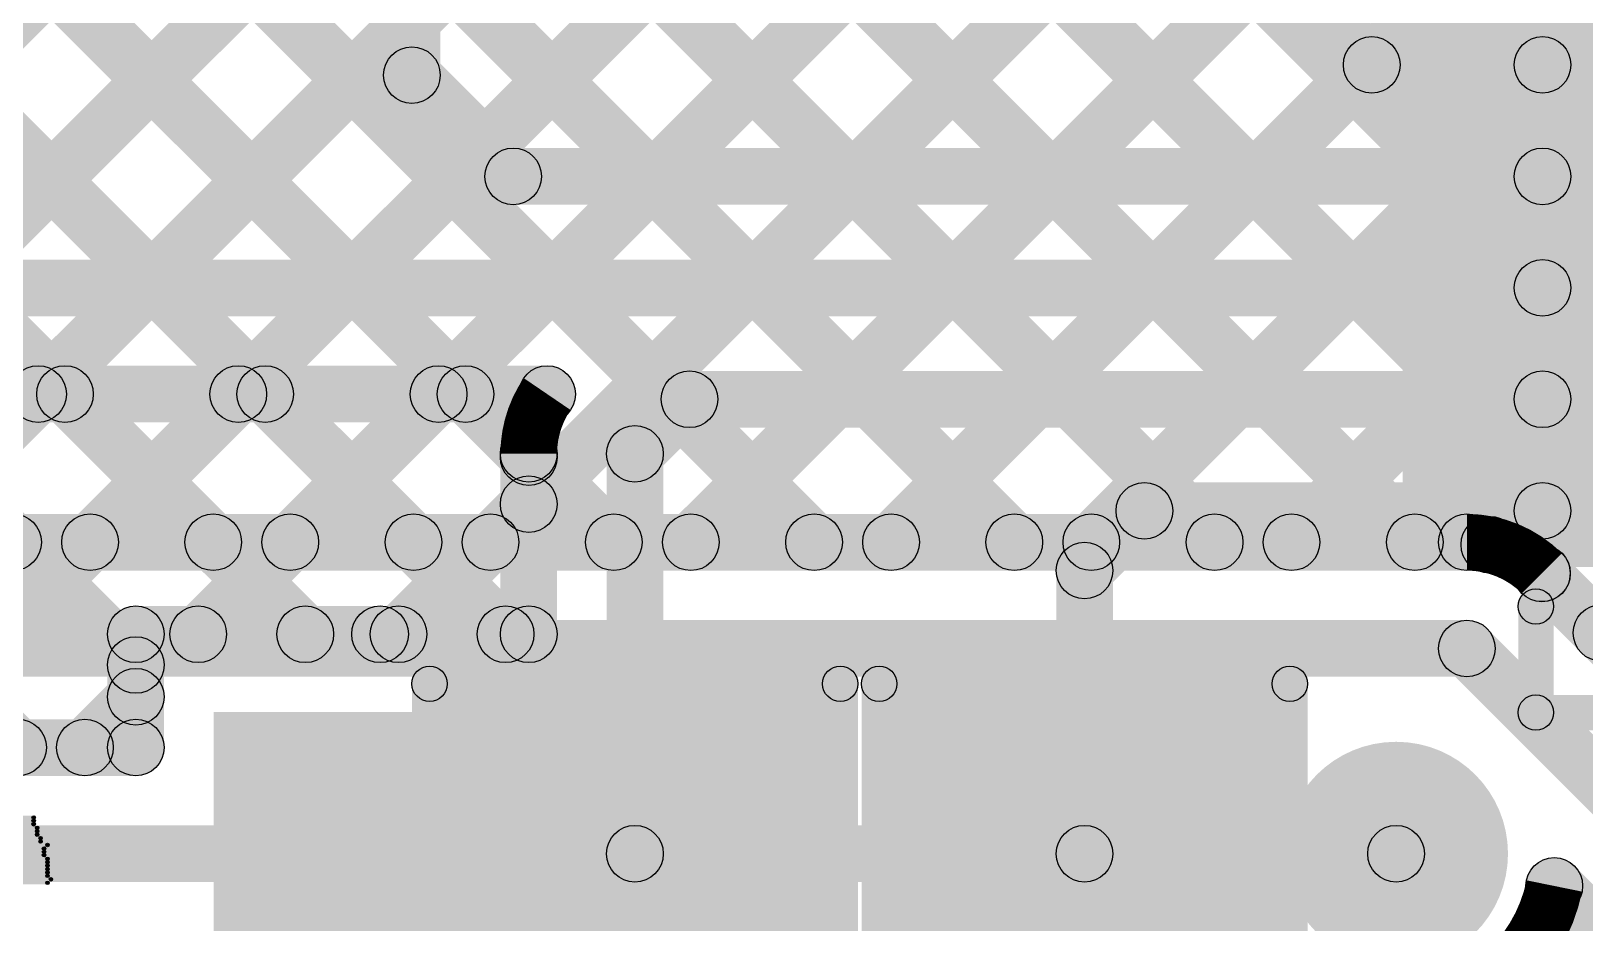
# Model space of a CAD drawing. Header units: millimetres. Extents: x 2.38 to 5.72, y -0.36 to 1.72.
# Drawn here: x 3.8442 to 4.0637, y 0.1472 to 0.2732 of the extents above; entities that cross this region are included whole.
import ezdxf

# ---------------------------------------------------------------- set-up
doc = ezdxf.new("R2010")
doc.units = ezdxf.units.MM
doc.header["$MEASUREMENT"] = 0
for name, color, linetype in [('BottomLayer', 5, 'Continuous'), ('BottomOverlay', 54, 'Continuous'), ('BottomPaste', 16, 'Continuous'), ('BottomSolder', 6, 'Continuous'), ('TopLayer', 1, 'Continuous'), ('TopOverlay', 2, 'Continuous'), ('TopSolder', 216, 'Continuous'), ('ViaHoleLayer', 16, 'Continuous')]:
    doc.layers.add(name, color=color, linetype=linetype)

# ---------------------------------------------------------------- blocks, each defined once
blk = doc.blocks.new('20_QFN_B_2')
at = {"layer": 'BottomLayer'}
for points in [[(-0.03543, 0.0748), (-0.02756, 0.0748), (-0.02756, 0.04331), (-0.03543, 0.04331)], [(-0.01969, 0.0748), (-0.01181, 0.0748), (-0.01181, 0.04331), (-0.01969, 0.04331)], [(-0.00394, 0.0748), (0.00394, 0.0748), (0.00394, 0.04331), (-0.00394, 0.04331)], [(0.01181, 0.0748), (0.01969, 0.0748), (0.01969, 0.04331), (0.01181, 0.04331)], [(0.02756, 0.0748), (0.03543, 0.0748), (0.03543, 0.04331), (0.02756, 0.04331)], [(-0.0748, 0.03543), (-0.04331, 0.03543), (-0.04331, 0.02756), (-0.0748, 0.02756)], [(-0.03543, 0.03543), (0.03543, 0.03543), (0.03543, -0.03543), (-0.03543, -0.03543)], [(0.04331, 0.03543), (0.0748, 0.03543), (0.0748, 0.02756), (0.04331, 0.02756)], [(-0.0748, 0.01969), (-0.04331, 0.01969), (-0.04331, 0.01181), (-0.0748, 0.01181)], [(0.04331, 0.01969), (0.0748, 0.01969), (0.0748, 0.01181), (0.04331, 0.01181)], [(-0.0748, 0.00394), (-0.04331, 0.00394), (-0.04331, -0.00394), (-0.0748, -0.00394)], [(0.04331, 0.00394), (0.0748, 0.00394), (0.0748, -0.00394), (0.04331, -0.00394)], [(-0.0748, -0.01181), (-0.04331, -0.01181), (-0.04331, -0.01969), (-0.0748, -0.01969)], [(0.04331, -0.01181), (0.0748, -0.01181), (0.0748, -0.01969), (0.04331, -0.01969)], [(-0.0748, -0.02756), (-0.04331, -0.02756), (-0.04331, -0.03543), (-0.0748, -0.03543)], [(0.04331, -0.02756), (0.0748, -0.02756), (0.0748, -0.03543), (0.04331, -0.03543)], [(-0.03543, -0.04331), (-0.02756, -0.04331), (-0.02756, -0.0748), (-0.03543, -0.0748)], [(-0.01969, -0.04331), (-0.01181, -0.04331), (-0.01181, -0.0748), (-0.01969, -0.0748)], [(-0.00394, -0.04331), (0.00394, -0.04331), (0.00394, -0.0748), (-0.00394, -0.0748)], [(0.01181, -0.04331), (0.01969, -0.04331), (0.01969, -0.0748), (0.01181, -0.0748)], [(0.02756, -0.04331), (0.03543, -0.04331), (0.03543, -0.0748), (0.02756, -0.0748)]]:
    blk.add_hatch(color=5, dxfattribs=at).paths.add_polyline_path(points)
at = {"layer": 'BottomOverlay'}
h = blk.add_hatch(color=54, dxfattribs=at)
edge = h.paths.add_edge_path()
edge.add_arc((-0.06, 0.06), 0.0025, 0, 360)
h = blk.add_hatch(color=54, dxfattribs=at)
edge = h.paths.add_edge_path()
edge.add_arc((-0.06, 0.06), 0.0025, 0, 360)
for points in [[(-0.045, 0.0625), (-0.045, 0.0575), (-0.06, 0.0575), (-0.06, 0.0625)], [(0.06, 0.0625), (0.06, 0.0575), (0.045, 0.0575), (0.045, 0.0625)], [(-0.0625, 0.06), (-0.0575, 0.06), (-0.0575, 0.045), (-0.0625, 0.045)], [(0.0575, 0.06), (0.0625, 0.06), (0.0625, 0.045), (0.0575, 0.045)], [(-0.0625, -0.045), (-0.0575, -0.045), (-0.0575, -0.06), (-0.0625, -0.06)], [(0.0575, -0.045), (0.0625, -0.045), (0.0625, -0.06), (0.0575, -0.06)], [(-0.045, -0.0575), (-0.045, -0.0625), (-0.06, -0.0625), (-0.06, -0.0575)], [(0.06, -0.0575), (0.06, -0.0625), (0.045, -0.0625), (0.045, -0.0575)]]:
    blk.add_hatch(color=54, dxfattribs=at).paths.add_polyline_path(points)
h = blk.add_hatch(color=54, dxfattribs=at)
edge = h.paths.add_edge_path()
edge.add_arc((-0.045, 0.06), 0.0025, 0, 360)
h = blk.add_hatch(color=54, dxfattribs=at)
edge = h.paths.add_edge_path()
edge.add_arc((0.045, 0.06), 0.0025, 0, 360)
h = blk.add_hatch(color=54, dxfattribs=at)
edge = h.paths.add_edge_path()
edge.add_arc((0.06, 0.06), 0.0025, 0, 360)
h = blk.add_hatch(color=54, dxfattribs=at)
edge = h.paths.add_edge_path()
edge.add_arc((0.06, 0.06), 0.0025, 0, 360)
h = blk.add_hatch(color=54, dxfattribs=at)
edge = h.paths.add_edge_path()
edge.add_arc((-0.06, 0.045), 0.0025, 0, 360)
h = blk.add_hatch(color=54, dxfattribs=at)
edge = h.paths.add_edge_path()
edge.add_arc((0.06, 0.045), 0.0025, 0, 360)
h = blk.add_hatch(color=54, dxfattribs=at)
edge = h.paths.add_edge_path()
edge.add_arc((-0.072, -0.043), 0.0025, 0, 360)
h = blk.add_hatch(color=54, dxfattribs=at)
edge = h.paths.add_edge_path()
edge.add_arc((-0.068, -0.043), 0.0025, 0, 360)
h = blk.add_hatch(color=54, dxfattribs=at)
edge = h.paths.add_edge_path()
edge.add_arc((-0.06, -0.045), 0.0025, 0, 360)
h = blk.add_hatch(color=54, dxfattribs=at)
edge = h.paths.add_edge_path()
edge.add_arc((0.06, -0.045), 0.0025, 0, 360)
h = blk.add_hatch(color=54, dxfattribs=at)
edge = h.paths.add_edge_path()
edge.add_arc((-0.06, -0.06), 0.0025, 0, 360)
h = blk.add_hatch(color=54, dxfattribs=at)
edge = h.paths.add_edge_path()
edge.add_arc((-0.06, -0.06), 0.0025, 0, 360)
h = blk.add_hatch(color=54, dxfattribs=at)
edge = h.paths.add_edge_path()
edge.add_arc((-0.045, -0.06), 0.0025, 0, 360)
h = blk.add_hatch(color=54, dxfattribs=at)
edge = h.paths.add_edge_path()
edge.add_arc((0.045, -0.06), 0.0025, 0, 360)
h = blk.add_hatch(color=54, dxfattribs=at)
edge = h.paths.add_edge_path()
edge.add_arc((0.06, -0.06), 0.0025, 0, 360)
h = blk.add_hatch(color=54, dxfattribs=at)
edge = h.paths.add_edge_path()
edge.add_arc((0.06, -0.06), 0.0025, 0, 360)
at = {"layer": 'BottomPaste'}
for points in [[(-0.03543, 0.0748), (-0.02756, 0.0748), (-0.02756, 0.04331), (-0.03543, 0.04331)], [(-0.01969, 0.0748), (-0.01181, 0.0748), (-0.01181, 0.04331), (-0.01969, 0.04331)], [(-0.00394, 0.0748), (0.00394, 0.0748), (0.00394, 0.04331), (-0.00394, 0.04331)], [(0.01181, 0.0748), (0.01969, 0.0748), (0.01969, 0.04331), (0.01181, 0.04331)], [(0.02756, 0.0748), (0.03543, 0.0748), (0.03543, 0.04331), (0.02756, 0.04331)], [(-0.0748, 0.03543), (-0.04331, 0.03543), (-0.04331, 0.02756), (-0.0748, 0.02756)], [(-0.03543, 0.03543), (0.03543, 0.03543), (0.03543, -0.03543), (-0.03543, -0.03543)], [(0.04331, 0.03543), (0.0748, 0.03543), (0.0748, 0.02756), (0.04331, 0.02756)], [(-0.0748, 0.01969), (-0.04331, 0.01969), (-0.04331, 0.01181), (-0.0748, 0.01181)], [(0.04331, 0.01969), (0.0748, 0.01969), (0.0748, 0.01181), (0.04331, 0.01181)], [(-0.0748, 0.00394), (-0.04331, 0.00394), (-0.04331, -0.00394), (-0.0748, -0.00394)], [(0.04331, 0.00394), (0.0748, 0.00394), (0.0748, -0.00394), (0.04331, -0.00394)], [(-0.0748, -0.01181), (-0.04331, -0.01181), (-0.04331, -0.01969), (-0.0748, -0.01969)], [(0.04331, -0.01181), (0.0748, -0.01181), (0.0748, -0.01969), (0.04331, -0.01969)], [(-0.0748, -0.02756), (-0.04331, -0.02756), (-0.04331, -0.03543), (-0.0748, -0.03543)], [(0.04331, -0.02756), (0.0748, -0.02756), (0.0748, -0.03543), (0.04331, -0.03543)], [(-0.03543, -0.04331), (-0.02756, -0.04331), (-0.02756, -0.0748), (-0.03543, -0.0748)], [(-0.01969, -0.04331), (-0.01181, -0.04331), (-0.01181, -0.0748), (-0.01969, -0.0748)], [(-0.00394, -0.04331), (0.00394, -0.04331), (0.00394, -0.0748), (-0.00394, -0.0748)], [(0.01181, -0.04331), (0.01969, -0.04331), (0.01969, -0.0748), (0.01181, -0.0748)], [(0.02756, -0.04331), (0.03543, -0.04331), (0.03543, -0.0748), (0.02756, -0.0748)]]:
    blk.add_hatch(color=16, dxfattribs=at).paths.add_polyline_path(points)
at = {"layer": 'BottomSolder'}
for points in [[(-0.03943, 0.0788), (-0.02356, 0.0788), (-0.02356, 0.03931), (-0.03943, 0.03931)], [(-0.02369, 0.0788), (-0.00781, 0.0788), (-0.00781, 0.03931), (-0.02369, 0.03931)], [(-0.00794, 0.0788), (0.00794, 0.0788), (0.00794, 0.03931), (-0.00794, 0.03931)], [(0.00781, 0.0788), (0.02369, 0.0788), (0.02369, 0.03931), (0.00781, 0.03931)], [(0.02356, 0.0788), (0.03943, 0.0788), (0.03943, 0.03931), (0.02356, 0.03931)], [(-0.0788, 0.03943), (-0.03931, 0.03943), (-0.03931, 0.02356), (-0.0788, 0.02356)], [(-0.03943, 0.03943), (0.03943, 0.03943), (0.03943, -0.03943), (-0.03943, -0.03943)], [(0.03931, 0.03943), (0.0788, 0.03943), (0.0788, 0.02356), (0.03931, 0.02356)], [(-0.0788, 0.02369), (-0.03931, 0.02369), (-0.03931, 0.00781), (-0.0788, 0.00781)], [(0.03931, 0.02369), (0.0788, 0.02369), (0.0788, 0.00781), (0.03931, 0.00781)], [(-0.0788, 0.00794), (-0.03931, 0.00794), (-0.03931, -0.00794), (-0.0788, -0.00794)], [(0.03931, 0.00794), (0.0788, 0.00794), (0.0788, -0.00794), (0.03931, -0.00794)], [(-0.0788, -0.00781), (-0.03931, -0.00781), (-0.03931, -0.02369), (-0.0788, -0.02369)], [(0.03931, -0.00781), (0.0788, -0.00781), (0.0788, -0.02369), (0.03931, -0.02369)], [(-0.0788, -0.02356), (-0.03931, -0.02356), (-0.03931, -0.03943), (-0.0788, -0.03943)], [(0.03931, -0.02356), (0.0788, -0.02356), (0.0788, -0.03943), (0.03931, -0.03943)], [(-0.03943, -0.03931), (-0.02356, -0.03931), (-0.02356, -0.0788), (-0.03943, -0.0788)], [(-0.02369, -0.03931), (-0.00781, -0.03931), (-0.00781, -0.0788), (-0.02369, -0.0788)], [(-0.00794, -0.03931), (0.00794, -0.03931), (0.00794, -0.0788), (-0.00794, -0.0788)], [(0.00781, -0.03931), (0.02369, -0.03931), (0.02369, -0.0788), (0.00781, -0.0788)], [(0.02356, -0.03931), (0.03943, -0.03931), (0.03943, -0.0788), (0.02356, -0.0788)]]:
    blk.add_hatch(color=6, dxfattribs=at).paths.add_polyline_path(points)
at = {"layer": 'BottomOverlay', "const_width": 0.005}
blk.add_lwpolyline([(-0.068, -0.043, 1), (-0.072, -0.043, 1)], format="xyb", close=True, dxfattribs=at)
at = {"layer": 'BottomOverlay'}
for centre in [(-0.06, 0.06), (-0.06, 0.06), (-0.045, 0.06), (0.045, 0.06), (0.06, 0.06), (0.06, 0.06), (-0.06, 0.045), (0.06, 0.045), (-0.072, -0.043), (-0.068, -0.043), (-0.06, -0.045), (0.06, -0.045), (-0.06, -0.06), (-0.06, -0.06), (-0.045, -0.06), (0.045, -0.06), (0.06, -0.06), (0.06, -0.06)]:
    blk.add_circle(centre, 0.0025, dxfattribs=at)
blk = doc.blocks.new('RES_0805_B_12')
at = {"layer": 'BottomLayer'}
for points in [[(-0.06, 0.025), (-0.02, 0.025), (-0.02, -0.025), (-0.06, -0.025)], [(0.02, 0.025), (0.06, 0.025), (0.06, -0.025), (0.02, -0.025)]]:
    blk.add_hatch(color=5, dxfattribs=at).paths.add_polyline_path(points)
at = {"layer": 'BottomOverlay'}
h = blk.add_hatch(color=54, dxfattribs=at)
edge = h.paths.add_edge_path()
edge.add_arc((-0.064, 0.029), 0.0025, 0, 360)
h = blk.add_hatch(color=54, dxfattribs=at)
edge = h.paths.add_edge_path()
edge.add_arc((-0.064, 0.029), 0.0025, 0, 360)
for points in [[(0.064, 0.0315), (0.064, 0.0265), (-0.064, 0.0265), (-0.064, 0.0315)], [(-0.0615, -0.029), (-0.0665, -0.029), (-0.0665, 0.029), (-0.0615, 0.029)], [(0.0665, -0.029), (0.0615, -0.029), (0.0615, 0.029), (0.0665, 0.029)], [(0.064, -0.0265), (0.064, -0.0315), (-0.064, -0.0315), (-0.064, -0.0265)]]:
    blk.add_hatch(color=54, dxfattribs=at).paths.add_polyline_path(points)
h = blk.add_hatch(color=54, dxfattribs=at)
edge = h.paths.add_edge_path()
edge.add_arc((0.064, 0.029), 0.0025, 0, 360)
h = blk.add_hatch(color=54, dxfattribs=at)
edge = h.paths.add_edge_path()
edge.add_arc((0.064, 0.029), 0.0025, 0, 360)
h = blk.add_hatch(color=54, dxfattribs=at)
edge = h.paths.add_edge_path()
edge.add_arc((-0.064, -0.029), 0.0025, 0, 360)
h = blk.add_hatch(color=54, dxfattribs=at)
edge = h.paths.add_edge_path()
edge.add_arc((-0.064, -0.029), 0.0025, 0, 360)
h = blk.add_hatch(color=54, dxfattribs=at)
edge = h.paths.add_edge_path()
edge.add_arc((0.064, -0.029), 0.0025, 0, 360)
h = blk.add_hatch(color=54, dxfattribs=at)
edge = h.paths.add_edge_path()
edge.add_arc((0.064, -0.029), 0.0025, 0, 360)
at = {"layer": 'BottomPaste'}
for points in [[(-0.06, 0.025), (-0.02, 0.025), (-0.02, -0.025), (-0.06, -0.025)], [(0.02, 0.025), (0.06, 0.025), (0.06, -0.025), (0.02, -0.025)]]:
    blk.add_hatch(color=16, dxfattribs=at).paths.add_polyline_path(points)
at = {"layer": 'BottomSolder'}
for points in [[(-0.064, 0.029), (-0.016, 0.029), (-0.016, -0.029), (-0.064, -0.029)], [(0.016, 0.029), (0.064, 0.029), (0.064, -0.029), (0.016, -0.029)]]:
    blk.add_hatch(color=6, dxfattribs=at).paths.add_polyline_path(points)
at = {"layer": 'BottomOverlay'}
for centre in [(-0.064, 0.029), (-0.064, 0.029), (0.064, 0.029), (0.064, 0.029), (-0.064, -0.029), (-0.064, -0.029), (0.064, -0.029), (0.064, -0.029)]:
    blk.add_circle(centre, 0.0025, dxfattribs=at)
blk = doc.blocks.new('RES_0805_B_13')
at = {"layer": 'BottomLayer'}
for points in [[(-0.06, 0.025), (-0.02, 0.025), (-0.02, -0.025), (-0.06, -0.025)], [(0.02, 0.025), (0.06, 0.025), (0.06, -0.025), (0.02, -0.025)]]:
    blk.add_hatch(color=5, dxfattribs=at).paths.add_polyline_path(points)
at = {"layer": 'BottomOverlay'}
h = blk.add_hatch(color=54, dxfattribs=at)
edge = h.paths.add_edge_path()
edge.add_arc((-0.064, 0.029), 0.0025, 0, 360)
h = blk.add_hatch(color=54, dxfattribs=at)
edge = h.paths.add_edge_path()
edge.add_arc((-0.064, 0.029), 0.0025, 0, 360)
for points in [[(0.064, 0.0315), (0.064, 0.0265), (-0.064, 0.0265), (-0.064, 0.0315)], [(-0.0615, -0.029), (-0.0665, -0.029), (-0.0665, 0.029), (-0.0615, 0.029)], [(0.0665, -0.029), (0.0615, -0.029), (0.0615, 0.029), (0.0665, 0.029)], [(0.064, -0.0265), (0.064, -0.0315), (-0.064, -0.0315), (-0.064, -0.0265)]]:
    blk.add_hatch(color=54, dxfattribs=at).paths.add_polyline_path(points)
h = blk.add_hatch(color=54, dxfattribs=at)
edge = h.paths.add_edge_path()
edge.add_arc((0.064, 0.029), 0.0025, 0, 360)
h = blk.add_hatch(color=54, dxfattribs=at)
edge = h.paths.add_edge_path()
edge.add_arc((0.064, 0.029), 0.0025, 0, 360)
h = blk.add_hatch(color=54, dxfattribs=at)
edge = h.paths.add_edge_path()
edge.add_arc((-0.064, -0.029), 0.0025, 0, 360)
h = blk.add_hatch(color=54, dxfattribs=at)
edge = h.paths.add_edge_path()
edge.add_arc((-0.064, -0.029), 0.0025, 0, 360)
h = blk.add_hatch(color=54, dxfattribs=at)
edge = h.paths.add_edge_path()
edge.add_arc((0.064, -0.029), 0.0025, 0, 360)
h = blk.add_hatch(color=54, dxfattribs=at)
edge = h.paths.add_edge_path()
edge.add_arc((0.064, -0.029), 0.0025, 0, 360)
at = {"layer": 'BottomPaste'}
for points in [[(-0.06, 0.025), (-0.02, 0.025), (-0.02, -0.025), (-0.06, -0.025)], [(0.02, 0.025), (0.06, 0.025), (0.06, -0.025), (0.02, -0.025)]]:
    blk.add_hatch(color=16, dxfattribs=at).paths.add_polyline_path(points)
at = {"layer": 'BottomSolder'}
for points in [[(-0.064, 0.029), (-0.016, 0.029), (-0.016, -0.029), (-0.064, -0.029)], [(0.016, 0.029), (0.064, 0.029), (0.064, -0.029), (0.016, -0.029)]]:
    blk.add_hatch(color=6, dxfattribs=at).paths.add_polyline_path(points)
at = {"layer": 'BottomOverlay'}
for centre in [(-0.064, 0.029), (-0.064, 0.029), (0.064, 0.029), (0.064, 0.029), (-0.064, -0.029), (-0.064, -0.029), (0.064, -0.029), (0.064, -0.029)]:
    blk.add_circle(centre, 0.0025, dxfattribs=at)

msp = doc.modelspace()

# ---------------------------------------------------------------- hatches: boundary and pattern name
at = {"layer": 'BottomLayer'}
for points in [[(3.902, 0.267), (3.894, 0.267), (3.894, 0.41), (3.902, 0.41)], [(4.02117, 0.27517), (4.02683, 0.28083), (4.03639, 0.27127), (4.03073, 0.26561)], [(4.03356, 0.26444), (4.03356, 0.27244), (4.05769, 0.27244), (4.05769, 0.26444)], [(3.89517, 0.26417), (3.90083, 0.26983), (3.91514, 0.25552), (3.90948, 0.24986)], [(3.91231, 0.24869), (3.91231, 0.25669), (4.05769, 0.25669), (4.05769, 0.24869)], [(3.74306, 0.23294), (3.74306, 0.24094), (4.05769, 0.24094), (4.05769, 0.23294)], [(3.74306, 0.21794), (3.74306, 0.22594), (3.9171, 0.22594), (3.9171, 0.21794)], [(3.7896, 0.21912), (3.79526, 0.22477), (3.8452, 0.17483), (3.83955, 0.16917)], [(3.79808, 0.16917), (3.79242, 0.17483), (3.84237, 0.22477), (3.84803, 0.21912)], [(3.81789, 0.21912), (3.82354, 0.22477), (3.86183, 0.18649), (3.85617, 0.18083)], [(3.82637, 0.16917), (3.82071, 0.17483), (3.87065, 0.22477), (3.87631, 0.21912)], [(3.84617, 0.21912), (3.85183, 0.22477), (3.88577, 0.19083), (3.88012, 0.18517)], [(3.87065, 0.18517), (3.86499, 0.19083), (3.89894, 0.22477), (3.90459, 0.21912)], [(3.87446, 0.21912), (3.88011, 0.22477), (3.91406, 0.19083), (3.9084, 0.18517)], [(3.90274, 0.21912), (3.9084, 0.22477), (3.91732, 0.21585), (3.91167, 0.21019)], [(3.93232, 0.21067), (3.92667, 0.21632), (3.93437, 0.22403), (3.94003, 0.21837)], [(3.9372, 0.2172), (3.9372, 0.2252), (4.05769, 0.2252), (4.05769, 0.2172)], [(3.9185, 0.188), (3.9105, 0.188), (3.9105, 0.2135), (3.9185, 0.2135)], [(3.9335, 0.157), (3.9255, 0.157), (3.9255, 0.2135), (3.9335, 0.2135)], [(3.89893, 0.18517), (3.89328, 0.19083), (3.91167, 0.20922), (3.91732, 0.20356)], [(4.00145, 0.20145), (4.00145, 0.20945), (4.05769, 0.20945), (4.05769, 0.20145)], [(3.99583, 0.19417), (3.99017, 0.19983), (3.99862, 0.20828), (4.00428, 0.20262)], [(3.997, 0.157), (3.989, 0.157), (3.989, 0.197), (3.997, 0.197)], [(3.859, 0.184), (3.859, 0.192), (3.8935, 0.192), (3.8935, 0.184)], [(3.8935, 0.184), (3.8935, 0.192), (3.9145, 0.192), (3.9145, 0.184)], [(3.8935, 0.184), (3.8935, 0.192), (3.9145, 0.192), (3.9145, 0.184)], [(3.863, 0.172), (3.855, 0.172), (3.855, 0.188), (3.863, 0.188)], [(3.85465, 0.16917), (3.84899, 0.17483), (3.85617, 0.18201), (3.86183, 0.17635)], [(3.37921, 0.168), (3.37921, 0.176), (3.859, 0.176), (3.859, 0.168)], [(3.87, 0.11), (3.954, 0.11), (3.954, 0.177), (3.87, 0.177)], [(3.373, 0.153), (3.373, 0.161), (3.9295, 0.161), (3.9295, 0.153)], [(3.993, 0.153), (3.993, 0.161), (4.037, 0.161), (4.037, 0.153)]]:
    msp.add_hatch(color=5, dxfattribs=at).paths.add_polyline_path(points)
h = msp.add_hatch(color=5, dxfattribs=at)
edge = h.paths.add_edge_path()
edge.add_arc((4.03356, 0.26844), 0.004, 0, 360)
h = msp.add_hatch(color=5, dxfattribs=at)
edge = h.paths.add_edge_path()
edge.add_arc((4.03356, 0.26844), 0.004, 0, 360)
h = msp.add_hatch(color=5, dxfattribs=at)
edge = h.paths.add_edge_path()
edge.add_arc((4.05769, 0.26844), 0.004, 0, 360)
h = msp.add_hatch(color=5, dxfattribs=at)
edge = h.paths.add_edge_path()
edge.add_arc((3.898, 0.267), 0.004, 0, 360)
h = msp.add_hatch(color=5, dxfattribs=at)
edge = h.paths.add_edge_path()
edge.add_arc((3.898, 0.267), 0.004, 0, 360)
h = msp.add_hatch(color=5, dxfattribs=at)
edge = h.paths.add_edge_path()
edge.add_arc((3.91231, 0.25269), 0.004, 0, 360)
h = msp.add_hatch(color=5, dxfattribs=at)
edge = h.paths.add_edge_path()
edge.add_arc((3.91231, 0.25269), 0.004, 0, 360)
h = msp.add_hatch(color=5, dxfattribs=at)
edge = h.paths.add_edge_path()
edge.add_arc((4.05769, 0.25269), 0.004, 0, 360)
h = msp.add_hatch(color=5, dxfattribs=at)
edge = h.paths.add_edge_path()
edge.add_arc((4.05769, 0.23694), 0.004, 0, 360)
h = msp.add_hatch(color=5, dxfattribs=at)
edge = h.paths.add_edge_path()
edge.add_arc((3.8452, 0.22194), 0.004, 0, 360)
h = msp.add_hatch(color=5, dxfattribs=at)
edge = h.paths.add_edge_path()
edge.add_arc((3.849, 0.22194), 0.004, 0, 360)
h = msp.add_hatch(color=5, dxfattribs=at)
edge = h.paths.add_edge_path()
edge.add_arc((3.87348, 0.22194), 0.004, 0, 360)
h = msp.add_hatch(color=5, dxfattribs=at)
edge = h.paths.add_edge_path()
edge.add_arc((3.87728, 0.22194), 0.004, 0, 360)
h = msp.add_hatch(color=5, dxfattribs=at)
edge = h.paths.add_edge_path()
edge.add_arc((3.90177, 0.22194), 0.004, 0, 360)
h = msp.add_hatch(color=5, dxfattribs=at)
edge = h.paths.add_edge_path()
edge.add_arc((3.90557, 0.22194), 0.004, 0, 360)
h = msp.add_hatch(color=5, dxfattribs=at)
edge = h.paths.add_edge_path()
edge.add_arc((3.9171, 0.22194), 0.004, 0, 360)
h = msp.add_hatch(color=5, dxfattribs=at)
edge = h.paths.add_edge_path()
edge.add_arc((3.9171, 0.22194), 0.004, 0, 360)
h = msp.add_hatch(color=5, dxfattribs=at)
edge = h.paths.add_edge_path()
edge.add_arc((3.9171, 0.22194), 0.004, 0, 360)
h = msp.add_hatch(color=5, dxfattribs=at)
edge = h.paths.add_edge_path()
edge.add_arc((3.9372, 0.2212), 0.004, 0, 360)
h = msp.add_hatch(color=5, dxfattribs=at)
edge = h.paths.add_edge_path()
edge.add_arc((3.9372, 0.2212), 0.004, 0, 360)
h = msp.add_hatch(color=5, dxfattribs=at)
edge = h.paths.add_edge_path()
edge.add_arc((4.05769, 0.2212), 0.004, 0, 360)
h = msp.add_hatch(color=5, dxfattribs=at)
edge = h.paths.add_edge_path()
edge.add_arc((3.9145, 0.2135), 0.004, 0, 360)
h = msp.add_hatch(color=5, dxfattribs=at)
edge = h.paths.add_edge_path()
edge.add_arc((3.9145, 0.2135), 0.004, 0, 360)
h = msp.add_hatch(color=5, dxfattribs=at)
edge = h.paths.add_edge_path()
edge.add_arc((3.9145, 0.2135), 0.004, 0, 360)
h = msp.add_hatch(color=5, dxfattribs=at)
edge = h.paths.add_edge_path()
edge.add_arc((3.9295, 0.2135), 0.004, 0, 360)
h = msp.add_hatch(color=5, dxfattribs=at)
edge = h.paths.add_edge_path()
edge.add_arc((3.9295, 0.2135), 0.004, 0, 360)
h = msp.add_hatch(color=5, dxfattribs=at)
edge = h.paths.add_edge_path()
edge.add_arc((3.9145, 0.21302), 0.004, 0, 360)
h = msp.add_hatch(color=5, dxfattribs=at)
edge = h.paths.add_edge_path()
edge.add_arc((3.9145, 0.20639), 0.004, 0, 360)
h = msp.add_hatch(color=5, dxfattribs=at)
edge = h.paths.add_edge_path()
edge.add_arc((4.00145, 0.20545), 0.004, 0, 360)
h = msp.add_hatch(color=5, dxfattribs=at)
edge = h.paths.add_edge_path()
edge.add_arc((4.00145, 0.20545), 0.004, 0, 360)
h = msp.add_hatch(color=5, dxfattribs=at)
edge = h.paths.add_edge_path()
edge.add_arc((4.05769, 0.20545), 0.004, 0, 360)
h = msp.add_hatch(color=5, dxfattribs=at)
edge = h.paths.add_edge_path()
edge.add_arc((3.993, 0.197), 0.004, 0, 360)
h = msp.add_hatch(color=5, dxfattribs=at)
edge = h.paths.add_edge_path()
edge.add_arc((3.993, 0.197), 0.004, 0, 360)
h = msp.add_hatch(color=5, dxfattribs=at)
edge = h.paths.add_edge_path()
edge.add_arc((3.859, 0.188), 0.004, 0, 360)
h = msp.add_hatch(color=5, dxfattribs=at)
edge = h.paths.add_edge_path()
edge.add_arc((3.859, 0.188), 0.004, 0, 360)
h = msp.add_hatch(color=5, dxfattribs=at)
edge = h.paths.add_edge_path()
edge.add_arc((3.86782, 0.188), 0.004, 0, 360)
h = msp.add_hatch(color=5, dxfattribs=at)
edge = h.paths.add_edge_path()
edge.add_arc((3.88294, 0.188), 0.004, 0, 360)
h = msp.add_hatch(color=5, dxfattribs=at)
edge = h.paths.add_edge_path()
edge.add_arc((3.8935, 0.188), 0.004, 0, 360)
h = msp.add_hatch(color=5, dxfattribs=at)
edge = h.paths.add_edge_path()
edge.add_arc((3.8935, 0.188), 0.004, 0, 360)
h = msp.add_hatch(color=5, dxfattribs=at)
edge = h.paths.add_edge_path()
edge.add_arc((3.8935, 0.188), 0.004, 0, 360)
h = msp.add_hatch(color=5, dxfattribs=at)
edge = h.paths.add_edge_path()
edge.add_arc((3.89611, 0.188), 0.004, 0, 360)
h = msp.add_hatch(color=5, dxfattribs=at)
edge = h.paths.add_edge_path()
edge.add_arc((3.91123, 0.188), 0.004, 0, 360)
h = msp.add_hatch(color=5, dxfattribs=at)
edge = h.paths.add_edge_path()
edge.add_arc((3.9145, 0.188), 0.004, 0, 360)
h = msp.add_hatch(color=5, dxfattribs=at)
edge = h.paths.add_edge_path()
edge.add_arc((3.9145, 0.188), 0.004, 0, 360)
h = msp.add_hatch(color=5, dxfattribs=at)
edge = h.paths.add_edge_path()
edge.add_arc((3.9145, 0.188), 0.004, 0, 360)
h = msp.add_hatch(color=5, dxfattribs=at)
edge = h.paths.add_edge_path()
edge.add_arc((3.859, 0.18366), 0.004, 0, 360)
h = msp.add_hatch(color=5, dxfattribs=at)
edge = h.paths.add_edge_path()
edge.add_arc((3.859, 0.17918), 0.004, 0, 360)
h = msp.add_hatch(color=5, dxfattribs=at)
edge = h.paths.add_edge_path()
edge.add_arc((3.84238, 0.172), 0.004, 0, 360)
h = msp.add_hatch(color=5, dxfattribs=at)
edge = h.paths.add_edge_path()
edge.add_arc((3.85182, 0.172), 0.004, 0, 360)
h = msp.add_hatch(color=5, dxfattribs=at)
edge = h.paths.add_edge_path()
edge.add_arc((3.859, 0.172), 0.004, 0, 360)
h = msp.add_hatch(color=5, dxfattribs=at)
edge = h.paths.add_edge_path()
edge.add_arc((3.859, 0.172), 0.004, 0, 360)
h = msp.add_hatch(color=5, dxfattribs=at)
edge = h.paths.add_edge_path()
edge.add_arc((4.037, 0.157), 0.01181, 0, 360)
h = msp.add_hatch(color=5, dxfattribs=at)
edge = h.paths.add_edge_path()
edge.add_arc((3.9295, 0.157), 0.004, 0, 360)
h = msp.add_hatch(color=5, dxfattribs=at)
edge = h.paths.add_edge_path()
edge.add_arc((3.9295, 0.157), 0.004, 0, 360)
h = msp.add_hatch(color=5, dxfattribs=at)
edge = h.paths.add_edge_path()
edge.add_arc((3.993, 0.157), 0.004, 0, 360)
h = msp.add_hatch(color=5, dxfattribs=at)
edge = h.paths.add_edge_path()
edge.add_arc((3.993, 0.157), 0.004, 0, 360)
h = msp.add_hatch(color=5, dxfattribs=at)
edge = h.paths.add_edge_path()
edge.add_arc((4.037, 0.157), 0.004, 0, 360)
at = {"layer": 'BottomSolder'}
h = msp.add_hatch(color=6, dxfattribs=at)
edge = h.paths.add_edge_path()
edge.add_arc((4.037, 0.157), 0.01581, 0, 360)
at = {"layer": 'TopLayer'}
for points in [[(3.60912, 0.45617), (3.61477, 0.46183), (3.87277, 0.20383), (3.86712, 0.19817)], [(3.6374, 0.45617), (3.64306, 0.46183), (3.90106, 0.20383), (3.8954, 0.19817)], [(3.66568, 0.45617), (3.67134, 0.46183), (3.92934, 0.20383), (3.92368, 0.19817)], [(3.69397, 0.45617), (3.69963, 0.46183), (3.95763, 0.20383), (3.95197, 0.19817)], [(3.77882, 0.45617), (3.78448, 0.46183), (4.04248, 0.20383), (4.03682, 0.19817)], [(3.7988, 0.19817), (3.79314, 0.20383), (4.05114, 0.46183), (4.0568, 0.45617)], [(3.80711, 0.45617), (3.81276, 0.46183), (4.11276, 0.16183), (4.10711, 0.15617)], [(3.82708, 0.19817), (3.82142, 0.20383), (4.07942, 0.46183), (4.08508, 0.45617)], [(3.83539, 0.45617), (3.84105, 0.46183), (4.14105, 0.16183), (4.13539, 0.15617)], [(3.85537, 0.19817), (3.84971, 0.20383), (4.10771, 0.46183), (4.11337, 0.45617)], [(3.86367, 0.45617), (3.86933, 0.46183), (4.09389, 0.23727), (4.08823, 0.23162)], [(3.9685, 0.19817), (3.96285, 0.20383), (4.22085, 0.46183), (4.2265, 0.45617)], [(3.99679, 0.19817), (3.99113, 0.20383), (4.24913, 0.46183), (4.25479, 0.45617)], [(4.02507, 0.19817), (4.01941, 0.20383), (4.27741, 0.46183), (4.28307, 0.45617)], [(3.88365, 0.19817), (3.87799, 0.20383), (4.09597, 0.42181), (4.10163, 0.41615)], [(3.63538, 0.40162), (3.64104, 0.40728), (3.84449, 0.20383), (3.83883, 0.19817)], [(3.80613, 0.40058), (3.81178, 0.40624), (4.01419, 0.20383), (4.00854, 0.19817)], [(3.91193, 0.19817), (3.90628, 0.20383), (4.09964, 0.39719), (4.10529, 0.39153)], [(3.79378, 0.38465), (3.79943, 0.3903), (3.98591, 0.20383), (3.98025, 0.19817)], [(3.77051, 0.19817), (3.76486, 0.20383), (3.94813, 0.3871), (3.95378, 0.38144)], [(3.94022, 0.19817), (3.93456, 0.20383), (4.11785, 0.38712), (4.12351, 0.38146)], [(4.05301, 0.19783), (4.04736, 0.20349), (4.08859, 0.24472), (4.09424, 0.23906)], [(4.06884, 0.18537), (4.06318, 0.19103), (4.0947, 0.22255), (4.10036, 0.21689)], [(3.32221, 0.197), (3.32221, 0.205), (4.047, 0.205), (4.047, 0.197)], [(4.05478, 0.19377), (4.06044, 0.19943), (4.09804, 0.16183), (4.09238, 0.15617)], [(3.316, 0.182), (3.316, 0.19), (4.047, 0.19), (4.047, 0.182)], [(4.04417, 0.18317), (4.04983, 0.18883), (4.09183, 0.14683), (4.08617, 0.14117)], [(3.265, 0.153), (3.265, 0.161), (4.037, 0.161), (4.037, 0.153)], [(4.05652, 0.14961), (4.06218, 0.15527), (4.07262, 0.14483), (4.06696, 0.13917)]]:
    msp.add_hatch(color=1, dxfattribs=at).paths.add_polyline_path(points)
h = msp.add_hatch(color=1, dxfattribs=at)
edge = h.paths.add_edge_path()
edge.add_arc((3.84166, 0.201), 0.004, 0, 360)
h = msp.add_hatch(color=1, dxfattribs=at)
edge = h.paths.add_edge_path()
edge.add_arc((3.85254, 0.201), 0.004, 0, 360)
h = msp.add_hatch(color=1, dxfattribs=at)
edge = h.paths.add_edge_path()
edge.add_arc((3.86994, 0.201), 0.004, 0, 360)
h = msp.add_hatch(color=1, dxfattribs=at)
edge = h.paths.add_edge_path()
edge.add_arc((3.88082, 0.201), 0.004, 0, 360)
h = msp.add_hatch(color=1, dxfattribs=at)
edge = h.paths.add_edge_path()
edge.add_arc((3.89823, 0.201), 0.004, 0, 360)
h = msp.add_hatch(color=1, dxfattribs=at)
edge = h.paths.add_edge_path()
edge.add_arc((3.90911, 0.201), 0.004, 0, 360)
h = msp.add_hatch(color=1, dxfattribs=at)
edge = h.paths.add_edge_path()
edge.add_arc((3.92651, 0.201), 0.004, 0, 360)
h = msp.add_hatch(color=1, dxfattribs=at)
edge = h.paths.add_edge_path()
edge.add_arc((3.93739, 0.201), 0.004, 0, 360)
h = msp.add_hatch(color=1, dxfattribs=at)
edge = h.paths.add_edge_path()
edge.add_arc((3.9548, 0.201), 0.004, 0, 360)
h = msp.add_hatch(color=1, dxfattribs=at)
edge = h.paths.add_edge_path()
edge.add_arc((3.96567, 0.201), 0.004, 0, 360)
h = msp.add_hatch(color=1, dxfattribs=at)
edge = h.paths.add_edge_path()
edge.add_arc((3.98308, 0.201), 0.004, 0, 360)
h = msp.add_hatch(color=1, dxfattribs=at)
edge = h.paths.add_edge_path()
edge.add_arc((3.99396, 0.201), 0.004, 0, 360)
h = msp.add_hatch(color=1, dxfattribs=at)
edge = h.paths.add_edge_path()
edge.add_arc((4.01137, 0.201), 0.004, 0, 360)
h = msp.add_hatch(color=1, dxfattribs=at)
edge = h.paths.add_edge_path()
edge.add_arc((4.02224, 0.201), 0.004, 0, 360)
h = msp.add_hatch(color=1, dxfattribs=at)
edge = h.paths.add_edge_path()
edge.add_arc((4.03965, 0.201), 0.004, 0, 360)
h = msp.add_hatch(color=1, dxfattribs=at)
edge = h.paths.add_edge_path()
edge.add_arc((4.047, 0.201), 0.004, 0, 360)
h = msp.add_hatch(color=1, dxfattribs=at)
edge = h.paths.add_edge_path()
edge.add_arc((4.047, 0.201), 0.004, 0, 360)
h = msp.add_hatch(color=1, dxfattribs=at)
edge = h.paths.add_edge_path()
edge.add_arc((4.047, 0.201), 0.004, 0, 360)
h = msp.add_hatch(color=1, dxfattribs=at)
edge = h.paths.add_edge_path()
edge.add_arc((4.05018, 0.20066), 0.004, 0, 360)
h = msp.add_hatch(color=1, dxfattribs=at)
edge = h.paths.add_edge_path()
edge.add_arc((4.0576, 0.19661), 0.004, 0, 360)
h = msp.add_hatch(color=1, dxfattribs=at)
edge = h.paths.add_edge_path()
edge.add_arc((4.05761, 0.19661), 0.004, 0, 360)
h = msp.add_hatch(color=1, dxfattribs=at)
edge = h.paths.add_edge_path()
edge.add_arc((4.05761, 0.1966), 0.004, 0, 360)
h = msp.add_hatch(color=1, dxfattribs=at)
edge = h.paths.add_edge_path()
edge.add_arc((4.06601, 0.1882), 0.004, 0, 360)
h = msp.add_hatch(color=1, dxfattribs=at)
edge = h.paths.add_edge_path()
edge.add_arc((4.047, 0.186), 0.004, 0, 360)
h = msp.add_hatch(color=1, dxfattribs=at)
edge = h.paths.add_edge_path()
edge.add_arc((4.047, 0.186), 0.004, 0, 360)
h = msp.add_hatch(color=1, dxfattribs=at)
edge = h.paths.add_edge_path()
edge.add_arc((4.037, 0.157), 0.01181, 0, 360)
h = msp.add_hatch(color=1, dxfattribs=at)
edge = h.paths.add_edge_path()
edge.add_arc((4.037, 0.157), 0.004, 0, 360)
h = msp.add_hatch(color=1, dxfattribs=at)
edge = h.paths.add_edge_path()
edge.add_arc((4.05935, 0.15244), 0.004, 0, 360)
h = msp.add_hatch(color=1, dxfattribs=at)
edge = h.paths.add_edge_path()
edge.add_arc((4.05935, 0.15244), 0.004, 0, 360)
at = {"layer": 'TopOverlay'}
for points in [[(3.797, 0.15993), (3.797, 0.16042), (3.84507, 0.16042), (3.84507, 0.15993)], [(3.79749, 0.16042), (3.79749, 0.1609), (3.84507, 0.1609), (3.84507, 0.16042)], [(3.79798, 0.16139), (3.79798, 0.16187), (3.84458, 0.16187), (3.84458, 0.16139)], [(3.79798, 0.1609), (3.79798, 0.16139), (3.84458, 0.16139), (3.84458, 0.1609)], [(3.79846, 0.16187), (3.79846, 0.16236), (3.84458, 0.16236), (3.84458, 0.16187)], [(3.797, 0.15945), (3.797, 0.15993), (3.84507, 0.15993), (3.84507, 0.15945)], [(3.82274, 0.15896), (3.82274, 0.15945), (3.84555, 0.15945), (3.84555, 0.15896)], [(3.82419, 0.15847), (3.82419, 0.15896), (3.84555, 0.15896), (3.84555, 0.15847)], [(3.82468, 0.15799), (3.82468, 0.15847), (3.84653, 0.15847), (3.84653, 0.15799)], [(3.82613, 0.1575), (3.82613, 0.15799), (3.84604, 0.15799), (3.84604, 0.1575)], [(3.82662, 0.15702), (3.82662, 0.1575), (3.84604, 0.1575), (3.84604, 0.15702)], [(3.82711, 0.15653), (3.82711, 0.15702), (3.84604, 0.15702), (3.84604, 0.15653)], [(3.82711, 0.15605), (3.82711, 0.15653), (3.84653, 0.15653), (3.84653, 0.15605)], [(3.82759, 0.15556), (3.82759, 0.15605), (3.84653, 0.15605), (3.84653, 0.15556)], [(3.82759, 0.15508), (3.82759, 0.15556), (3.84653, 0.15556), (3.84653, 0.15508)], [(3.82808, 0.15459), (3.82808, 0.15508), (3.84653, 0.15508), (3.84653, 0.15459)], [(3.82808, 0.15411), (3.82808, 0.15459), (3.84653, 0.15459), (3.84653, 0.15411)], [(3.82808, 0.15362), (3.82808, 0.15411), (3.84653, 0.15411), (3.84653, 0.15362)], [(3.82856, 0.15313), (3.82856, 0.15362), (3.84701, 0.15362), (3.84701, 0.15313)], [(3.82856, 0.15265), (3.82856, 0.15313), (3.84653, 0.15313), (3.84653, 0.15265)]]:
    msp.add_hatch(color=2, dxfattribs=at).paths.add_polyline_path(points)
h = msp.add_hatch(color=2, dxfattribs=at)
edge = h.paths.add_edge_path()
edge.add_arc((3.84458, 0.16212), 0.000243, 0, 360)
h = msp.add_hatch(color=2, dxfattribs=at)
edge = h.paths.add_edge_path()
edge.add_arc((3.84458, 0.16163), 0.000243, 0, 360)
h = msp.add_hatch(color=2, dxfattribs=at)
edge = h.paths.add_edge_path()
edge.add_arc((3.84458, 0.16115), 0.000243, 0, 360)
h = msp.add_hatch(color=2, dxfattribs=at)
edge = h.paths.add_edge_path()
edge.add_arc((3.84507, 0.16066), 0.000243, 0, 360)
h = msp.add_hatch(color=2, dxfattribs=at)
edge = h.paths.add_edge_path()
edge.add_arc((3.84507, 0.16017), 0.000243, 0, 360)
h = msp.add_hatch(color=2, dxfattribs=at)
edge = h.paths.add_edge_path()
edge.add_arc((3.84507, 0.15969), 0.000243, 0, 360)
h = msp.add_hatch(color=2, dxfattribs=at)
edge = h.paths.add_edge_path()
edge.add_arc((3.84555, 0.1592), 0.000243, 0, 360)
h = msp.add_hatch(color=2, dxfattribs=at)
edge = h.paths.add_edge_path()
edge.add_arc((3.84555, 0.15872), 0.000243, 0, 360)
h = msp.add_hatch(color=2, dxfattribs=at)
edge = h.paths.add_edge_path()
edge.add_arc((3.84653, 0.15823), 0.000243, 0, 360)
h = msp.add_hatch(color=2, dxfattribs=at)
edge = h.paths.add_edge_path()
edge.add_arc((3.84604, 0.15775), 0.000243, 0, 360)
h = msp.add_hatch(color=2, dxfattribs=at)
edge = h.paths.add_edge_path()
edge.add_arc((3.84604, 0.15726), 0.000243, 0, 360)
h = msp.add_hatch(color=2, dxfattribs=at)
edge = h.paths.add_edge_path()
edge.add_arc((3.84604, 0.15678), 0.000243, 0, 360)
h = msp.add_hatch(color=2, dxfattribs=at)
edge = h.paths.add_edge_path()
edge.add_arc((3.84653, 0.15629), 0.000243, 0, 360)
h = msp.add_hatch(color=2, dxfattribs=at)
edge = h.paths.add_edge_path()
edge.add_arc((3.84653, 0.1558), 0.000243, 0, 360)
h = msp.add_hatch(color=2, dxfattribs=at)
edge = h.paths.add_edge_path()
edge.add_arc((3.84653, 0.15532), 0.000243, 0, 360)
h = msp.add_hatch(color=2, dxfattribs=at)
edge = h.paths.add_edge_path()
edge.add_arc((3.84653, 0.15483), 0.000243, 0, 360)
h = msp.add_hatch(color=2, dxfattribs=at)
edge = h.paths.add_edge_path()
edge.add_arc((3.84653, 0.15435), 0.000243, 0, 360)
h = msp.add_hatch(color=2, dxfattribs=at)
edge = h.paths.add_edge_path()
edge.add_arc((3.84653, 0.15386), 0.000243, 0, 360)
h = msp.add_hatch(color=2, dxfattribs=at)
edge = h.paths.add_edge_path()
edge.add_arc((3.84653, 0.15289), 0.000243, 0, 360)
h = msp.add_hatch(color=2, dxfattribs=at)
edge = h.paths.add_edge_path()
edge.add_arc((3.84701, 0.15338), 0.000243, 0, 360)
at = {"layer": 'TopSolder'}
h = msp.add_hatch(color=216, dxfattribs=at)
edge = h.paths.add_edge_path()
edge.add_arc((4.037, 0.157), 0.01581, 0, 360)
at = {"layer": 'ViaHoleLayer'}
h = msp.add_hatch(color=16, dxfattribs=at)
edge = h.paths.add_edge_path()
edge.add_arc((4.037, 0.157), 0.00591, 0, 360)

# ---------------------------------------------------------------- linework, layer by layer
at = {"layer": 'BottomLayer', "const_width": 0.008}
msp.add_lwpolyline([(3.9145, 0.2135, -0.150707), (3.9171, 0.22194)], format="xyb", dxfattribs=at)
msp.add_lwpolyline([(3.9145, 0.2135, -0.150707), (3.9171, 0.22194)], format="xyb", dxfattribs=at)
at = {"layer": 'BottomLayer'}
for centre in [(4.03356, 0.26844), (4.03356, 0.26844), (4.05769, 0.26844), (3.898, 0.267), (3.898, 0.267), (3.91231, 0.25269), (3.91231, 0.25269), (4.05769, 0.25269), (4.05769, 0.23694), (3.8452, 0.22194), (3.849, 0.22194), (3.87348, 0.22194), (3.87728, 0.22194), (3.90177, 0.22194), (3.90557, 0.22194), (3.9171, 0.22194), (3.9171, 0.22194), (3.9171, 0.22194), (3.9372, 0.2212), (3.9372, 0.2212), (4.05769, 0.2212), (3.9145, 0.2135), (3.9145, 0.2135), (3.9145, 0.2135), (3.9295, 0.2135), (3.9295, 0.2135), (3.9145, 0.21302), (3.9145, 0.20639), (4.00145, 0.20545), (4.00145, 0.20545), (4.05769, 0.20545), (3.993, 0.197), (3.993, 0.197), (3.859, 0.188), (3.859, 0.188), (3.86782, 0.188), (3.88294, 0.188), (3.8935, 0.188), (3.8935, 0.188), (3.8935, 0.188), (3.89611, 0.188), (3.91123, 0.188), (3.9145, 0.188), (3.9145, 0.188), (3.9145, 0.188), (3.859, 0.18366), (3.859, 0.17918), (3.84238, 0.172), (3.85182, 0.172), (3.859, 0.172), (3.859, 0.172), (3.9295, 0.157), (3.9295, 0.157), (3.993, 0.157), (3.993, 0.157), (4.037, 0.157)]:
    msp.add_circle(centre, 0.004, dxfattribs=at)
at = {"layer": 'TopLayer', "const_width": 0.008}
for points in [[(4.047, 0.201, -0.198764), (4.0576, 0.19661)], [(4.047, 0.201, -0.198912), (4.05761, 0.19661)], [(4.05935, 0.15244, -0.129771), (4.05419, 0.142)]]:
    msp.add_lwpolyline(points, format="xyb", dxfattribs=at)
at = {"layer": 'TopLayer'}
for centre in [(3.84166, 0.201), (3.85254, 0.201), (3.86994, 0.201), (3.88082, 0.201), (3.89823, 0.201), (3.90911, 0.201), (3.92651, 0.201), (3.93739, 0.201), (3.9548, 0.201), (3.96567, 0.201), (3.98308, 0.201), (3.99396, 0.201), (4.01137, 0.201), (4.02224, 0.201), (4.03965, 0.201), (4.047, 0.201), (4.047, 0.201), (4.047, 0.201), (4.05018, 0.20066), (4.0576, 0.19661), (4.05761, 0.19661), (4.05761, 0.1966), (4.06601, 0.1882), (4.047, 0.186), (4.047, 0.186), (4.037, 0.157), (4.05935, 0.15244), (4.05935, 0.15244)]:
    msp.add_circle(centre, 0.004, dxfattribs=at)
at = {"layer": 'TopOverlay'}
for centre in [(3.84458, 0.16212), (3.84458, 0.16163), (3.84458, 0.16115), (3.84507, 0.16066), (3.84507, 0.16017), (3.84507, 0.15969), (3.84555, 0.1592), (3.84555, 0.15872), (3.84653, 0.15823), (3.84604, 0.15775), (3.84604, 0.15726), (3.84604, 0.15678), (3.84653, 0.15629), (3.84653, 0.1558), (3.84653, 0.15532), (3.84653, 0.15483), (3.84653, 0.15435), (3.84653, 0.15386), (3.84653, 0.15289), (3.84701, 0.15338)]:
    msp.add_circle(centre, 0.000243, dxfattribs=at)

# ---------------------------------------------------------------- block references
for name, p, rotation in [('20_QFN_B_2', (4.11675, 0.23694), 180), ('RES_0805_B_12', (3.9295, 0.117), 270), ('RES_0805_B_13', (3.993, 0.117), 270)]:
    msp.add_blockref(name, p, dxfattribs=dict(rotation=rotation))

doc.saveas('drawing.dxf')
